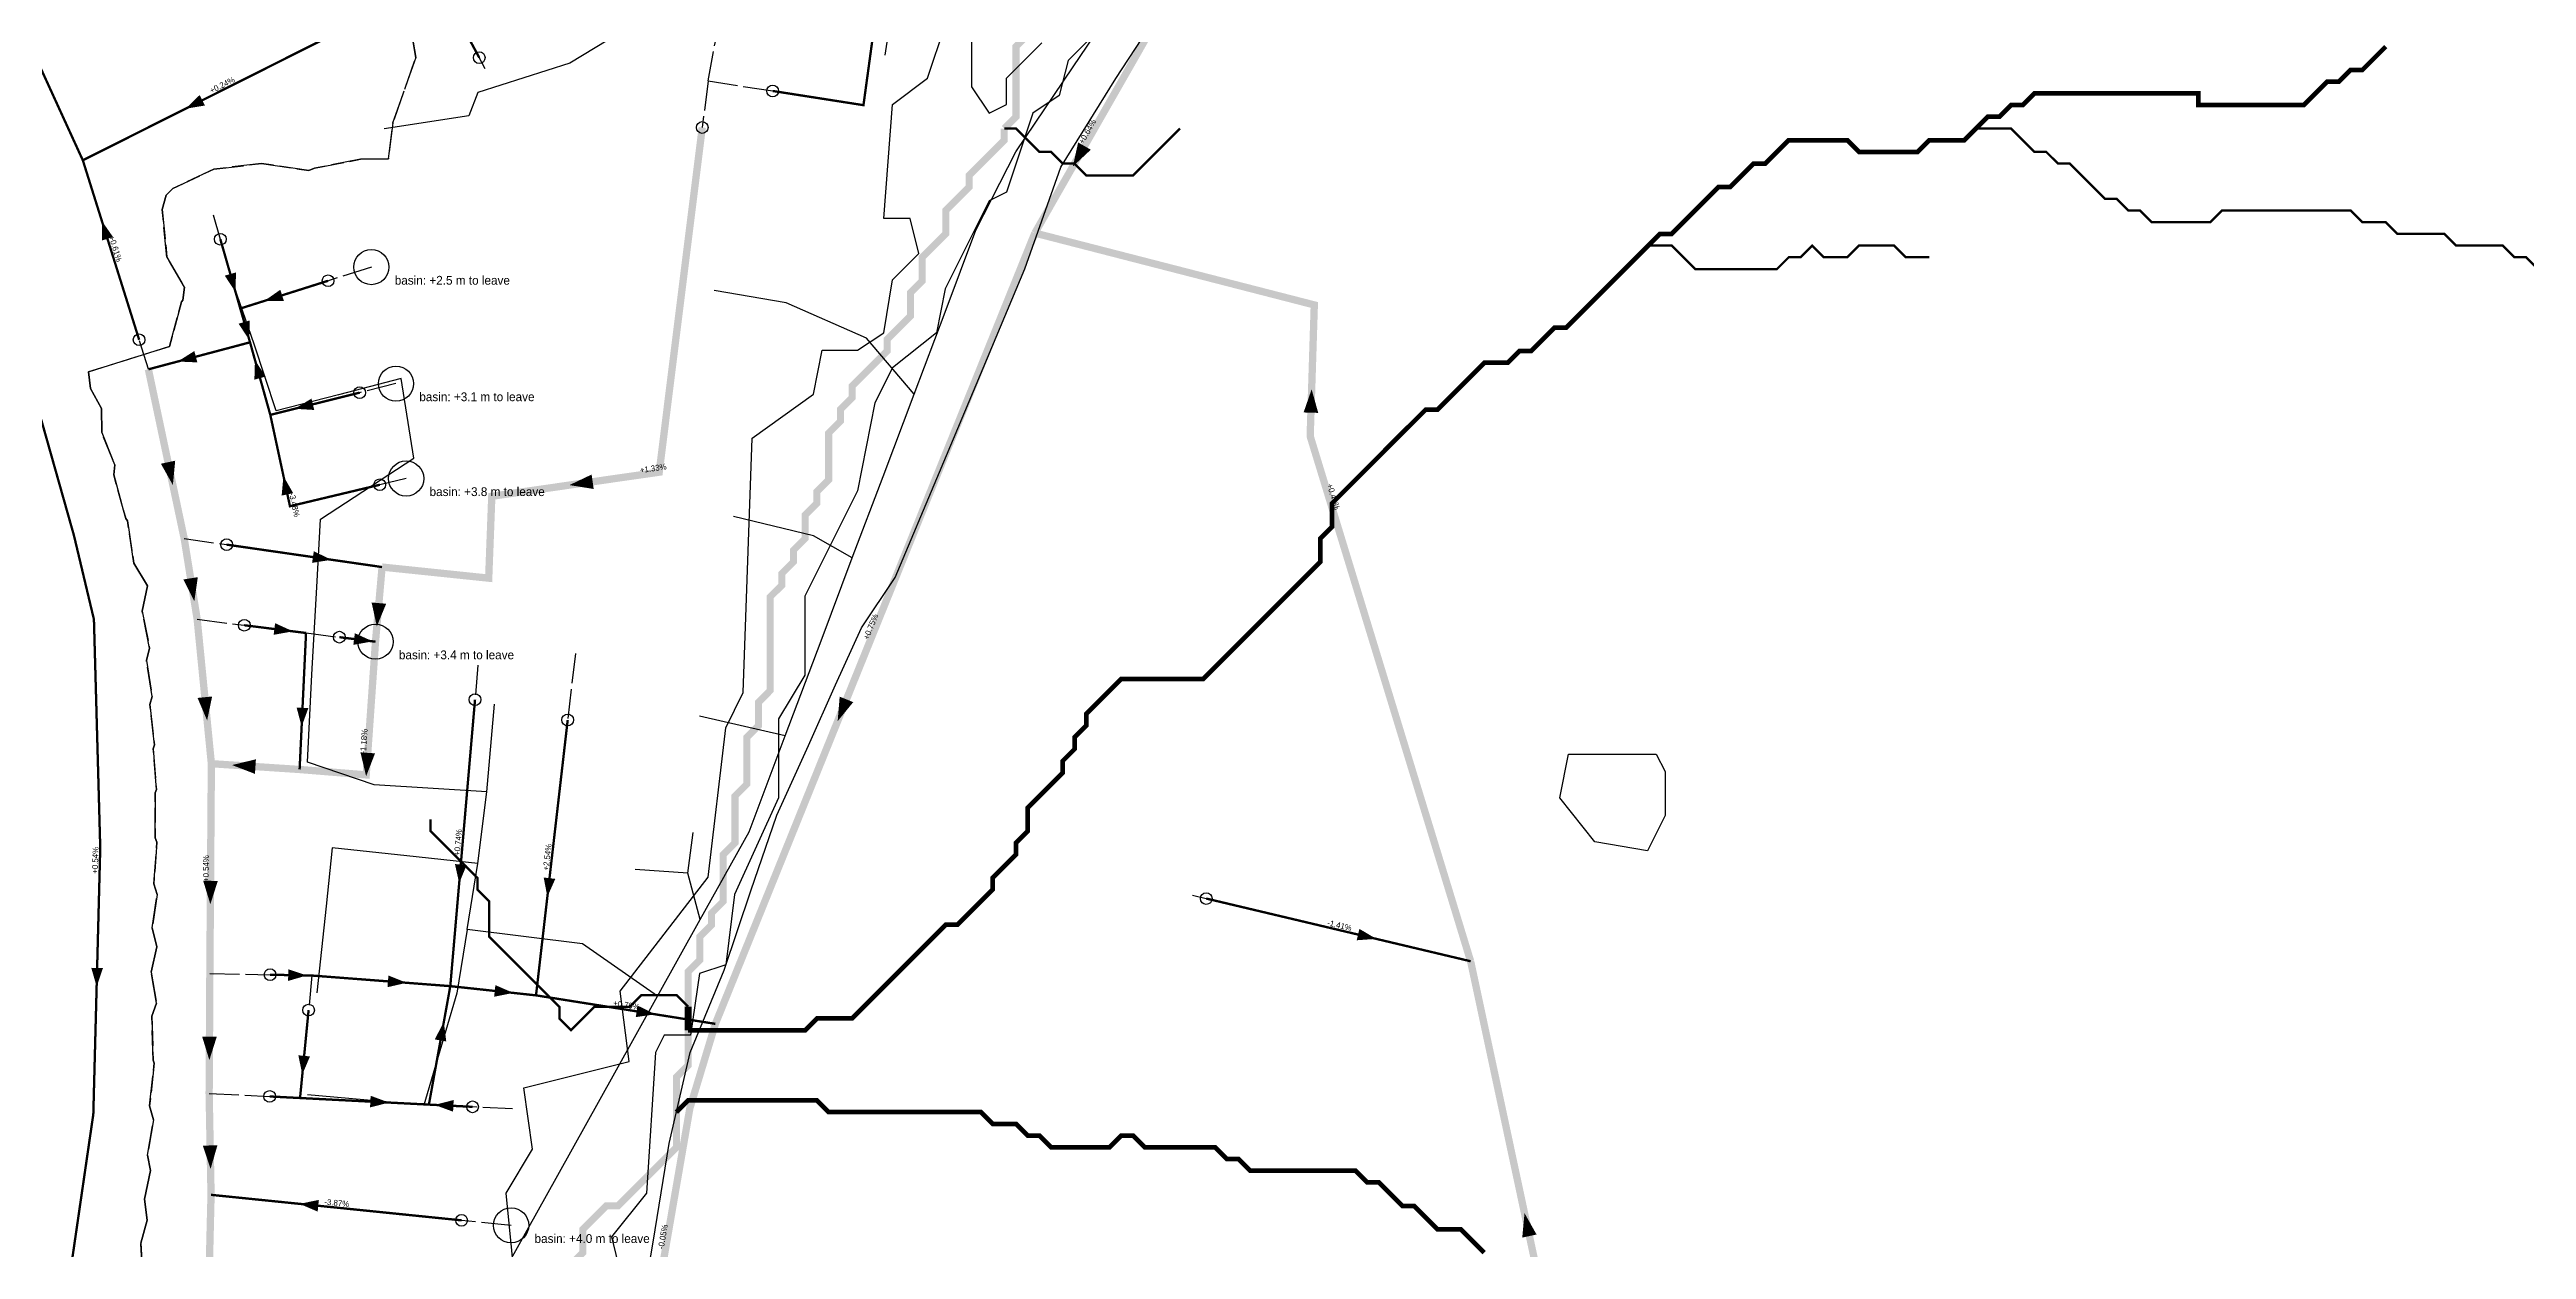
# Model space of a CAD drawing. Header units: metres. Extents: x 442821 to 452274, y 2561971 to 2571293.
# Drawn here: x 450446 to 451292, y 2567906 to 2568316 of the extents above; entities that cross this region are included whole.
import ezdxf
from ezdxf.enums import TextEntityAlignment as Align

# ---------------------------------------------------------------- set-up
doc = ezdxf.new("R2010")
doc.units = ezdxf.units.M
doc.header["$LTSCALE"] = 8
doc.linetypes.add('DASHDOT', pattern=[3.556, 2.54, -0.508, 0, -0.508])
doc.linetypes.add('DASHED', pattern=[1.524, 1.27, -0.254])
for name, color, linetype in [('A_ARROWS', 7, 'Continuous'), ('A_BASINS', 1, 'Continuous'), ('A_BUILT_2006', 252, 'Continuous'), ('A_CATCHMENTS', 7, 'Continuous'), ('A_GRADIENT', 8, 'Continuous'), ('A_HEAD_GAP', 8, 'Continuous'), ('A_HEADS', 8, 'Continuous'), ('A_STREAMS', 5, 'Continuous'), ('A_WADI', 4, 'Continuous')]:
    doc.layers.add(name, color=color, linetype=linetype)

msp = doc.modelspace()

# ---------------------------------------------------------------- linework, layer by layer
at = {"layer": 'A_ARROWS', "color": 1}
for points in [[(450492.23, 2568295.54), (450497.05, 2568300.2), (450498.84, 2568296.62)], [(450463.64, 2568257.19), (450467.46, 2568251.69), (450463.65, 2568250.49)], [(450461.86, 2567995.53), (450460.02, 2568001.98), (450464.02, 2568001.88)]]:
    msp.add_solid(points, dxfattribs=at)
at = {"layer": 'A_ARROWS', "color": 2}
for points in [[(450795.44, 2568275.82), (450797.23, 2568284.01), (450801.57, 2568281.53)], [(450509.32, 2568232.89), (450505.63, 2568238.49), (450509.47, 2568239.59)], [(450519.13, 2568229.84), (450524.63, 2568233.68), (450525.83, 2568229.87)], [(450514.04, 2568216.48), (450510.35, 2568222.08), (450514.2, 2568223.19)], [(450489.57, 2568209.15), (450495.24, 2568212.73), (450496.27, 2568208.86)], [(450515.96, 2568209.65), (450519.61, 2568204.02), (450515.76, 2568202.94)], [(450529.53, 2568193), (450535.26, 2568196.48), (450536.22, 2568192.6)], [(450877.02, 2568199.67), (450879.27, 2568191.6), (450874.27, 2568191.75)], [(450487.91, 2568166.92), (450483.81, 2568174.23), (450488.7, 2568175.26)], [(450525.69, 2568170.02), (450529, 2568164.18), (450525.08, 2568163.34)], [(450623.42, 2568166.93), (450630.99, 2568170.54), (450631.7, 2568165.6)], [(450542.1, 2568141.41), (450535.48, 2568140.35), (450536.05, 2568144.31)], [(450495.23, 2568127.18), (450491.49, 2568134.68), (450496.43, 2568135.47)], [(450528.94, 2568116.95), (450522.34, 2568115.77), (450522.84, 2568119.74)], [(450557.6, 2568118.63), (450555.81, 2568126.82), (450560.79, 2568126.38)], [(450556.18, 2568113.53), (450549.58, 2568112.34), (450550.08, 2568116.31)], [(450499.61, 2568086.49), (450496.34, 2568094.2), (450501.32, 2568094.69)], [(450715.07, 2568086.28), (450715.75, 2568094.64), (450720.39, 2568092.76)], [(450531.9, 2568084.41), (450530.2, 2568090.9), (450534.2, 2568090.71)], [(450508.13, 2568071.26), (450516.28, 2568073.23), (450515.95, 2568068.25)], [(450553.94, 2568067.45), (450552, 2568075.6), (450556.99, 2568075.26)], [(450585.74, 2568030.89), (450584.29, 2568037.44), (450588.28, 2568037.1)], [(450500.71, 2568023.71), (450498.27, 2568031.72), (450503.27, 2568031.69)], [(450615.87, 2568026.24), (450614.61, 2568032.83), (450618.58, 2568032.37)], [(450899.11, 2568011.87), (450892.42, 2568011.4), (450893.34, 2568015.29)], [(450533.71, 2567999.38), (450527.28, 2567997.5), (450527.35, 2568001.5)], [(450567.78, 2567996.86), (450561.25, 2567995.36), (450561.55, 2567999.35)], [(450604.25, 2567993.4), (450597.68, 2567992.1), (450598.1, 2567996.07)], [(450580.49, 2567983.47), (450581.32, 2567976.81), (450577.38, 2567977.52)], [(450652.72, 2567986.1), (450646.08, 2567985.13), (450646.71, 2567989.08)], [(450500.37, 2567970.46), (450497.91, 2567978.47), (450502.91, 2567978.44)], [(450532.14, 2567965.53), (450530.77, 2567972.09), (450534.75, 2567971.7)], [(450561.77, 2567955.94), (450555.28, 2567954.27), (450555.48, 2567958.26)], [(450577.36, 2567955.14), (450583.85, 2567956.81), (450583.65, 2567952.82)], [(450500.79, 2567933.28), (450498.14, 2567941.23), (450503.13, 2567941.32)], [(450531.22, 2567921.33), (450537.79, 2567922.67), (450537.38, 2567918.69)], [(450949.76, 2567918.15), (450953.88, 2567910.85), (450948.99, 2567909.8)]]:
    msp.add_solid(points, dxfattribs=at)
at = {"layer": 'A_BASINS', "color": 1}
for centre in [(450555.72, 2568241.41), (450564.12, 2568201.6), (450567.62, 2568169.18), (450557.14, 2568113.41), (450603.49, 2567913.97)]:
    msp.add_circle(centre, 6, dxfattribs=at)
at = {"layer": 'A_BUILT_2006', "color": 252}
for points in [[(450735.72, 2568343.34), (450731.21, 2568313.88)], [(450795.58, 2568309.83), (450815.17, 2568338.84)], [(450810.12, 2568305.81), (450827.88, 2568333.03)], [(450649.52, 2568326.8), (450623.57, 2568311.14)], [(450623.57, 2568311.14), (450592.12, 2568301.13)], [(450776, 2568280.83), (450795.58, 2568309.83)], [(450791.31, 2568275.57), (450810.12, 2568305.81)], [(450592.12, 2568301.13), (450589.04, 2568293.13)], [(450589.04, 2568293.13), (450560.12, 2568288.65)], [(450762.31, 2568254), (450776, 2568280.83)], [(450779.04, 2568240.77), (450791.31, 2568275.57)], [(450751.82, 2568226.06), (450762.31, 2568254)], [(450515.65, 2568215.05), (450507.94, 2568237.39)], [(450766.29, 2568210.45), (450779.04, 2568240.77)], [(450697.48, 2568229.16), (450672.84, 2568233.37)], [(450724.97, 2568217.15), (450697.48, 2568229.16)], [(450741.23, 2568197.99), (450751.82, 2568226.06)], [(450523.15, 2568192.25), (450515.65, 2568215.05)], [(450741.23, 2568197.99), (450724.97, 2568217.15)], [(450565.96, 2568203.36), (450544.55, 2568197.8)], [(450570.23, 2568176.09), (450565.96, 2568203.36)], [(450749.87, 2568171.39), (450766.29, 2568210.45)], [(450544.55, 2568197.8), (450523.15, 2568192.25)], [(450730.64, 2568169.92), (450741.23, 2568197.99)], [(450538.38, 2568155.25), (450570.23, 2568176.09)], [(450720.07, 2568142.05), (450730.64, 2568169.92)], [(450734.74, 2568135.4), (450749.87, 2568171.39)], [(450537.05, 2568132.01), (450538.38, 2568155.25)], [(450706.76, 2568149.63), (450679.52, 2568156.18)], [(450720.07, 2568142.05), (450706.76, 2568149.63)], [(450709.39, 2568113.73), (450720.07, 2568142.05)], [(450535.34, 2568102.22), (450537.05, 2568132.01)], [(450723.18, 2568118.11), (450734.74, 2568135.4)], [(450697.13, 2568081.24), (450709.39, 2568113.73)], [(450714.36, 2568098.73), (450723.18, 2568118.11)], [(450533.86, 2568072.26), (450535.34, 2568102.22)], [(450705.12, 2568077.95), (450714.36, 2568098.73)], [(450595.16, 2568062.17), (450597.82, 2568092.06)], [(450697.13, 2568081.24), (450667.9, 2568087.95)], [(450684.77, 2568048.49), (450697.13, 2568081.24)], [(450694.32, 2568054.14), (450705.12, 2568077.95)], [(450556.73, 2568064.45), (450533.86, 2568072.26)], [(450595.16, 2568062.17), (450556.73, 2568064.45)], [(450592.09, 2568037.64), (450595.16, 2568062.17)], [(450685.43, 2568028.23), (450694.32, 2568054.14)], [(450542.37, 2568042.98), (450540.25, 2568023.09)], [(450567.87, 2568040.24), (450542.37, 2568042.98)], [(450663.82, 2568034.27), (450665.71, 2568048.21)], [(450668.07, 2568018.49), (450684.77, 2568048.49)], [(450592.09, 2568037.64), (450567.87, 2568040.24)], [(450588.44, 2568015.04), (450592.09, 2568037.64)], [(450663.82, 2568034.27), (450645.86, 2568035.52)], [(450668.07, 2568018.49), (450663.82, 2568034.27)], [(450676.32, 2568001.2), (450685.43, 2568028.23)], [(450540.25, 2568023.09), (450537.08, 2567993.39)], [(450653.48, 2567992.27), (450668.07, 2568018.49)], [(450588.44, 2568015.04), (450584.99, 2567993.32)], [(450627.84, 2568010.15), (450588.44, 2568015.04)], [(450653.48, 2567992.27), (450627.84, 2568010.15)], [(450664.7, 2567973.08), (450676.32, 2568001.2)], [(450584.99, 2567993.32), (450573.69, 2567955.08)], [(450638.89, 2567966.06), (450653.48, 2567992.27)], [(450657.48, 2567941.91), (450664.7, 2567973.08)], [(450573.69, 2567955.08), (450533.93, 2567958.57)], [(450619.43, 2567931.09), (450638.89, 2567966.06)], [(450652.03, 2567908.25), (450657.48, 2567941.91)], [(450602.41, 2567900.51), (450619.43, 2567931.09)], [(450646.21, 2567874.14), (450652.03, 2567908.25)]]:
    msp.add_lwpolyline(points, dxfattribs=at)
at = {"layer": 'A_CATCHMENTS', "color": 2, "linetype": 'DASHED'}
msp.add_lwpolyline([(450477.48, 2567897.53), (450476.94, 2567907.86), (450479.14, 2567915.79), (450478.22, 2567922.9), (450480.28, 2567932.69), (450479.25, 2567937.97), (450481.23, 2567950.05), (450479.96, 2567954.82), (450481.56, 2567969.43), (450481.16, 2567970.39), (450480.73, 2567985.48), (450482.33, 2567989.9), (450480.53, 2568000.55), (450482.44, 2568009.12), (450480.86, 2568015.61), (450482.56, 2568027.04), (450481.4, 2568030.67), (450482.46, 2568044.97), (450481.87, 2568046.45), (450481.85, 2568061.81), (450482.27, 2568062.9), (450481.22, 2568076.86), (450481.61, 2568078.12), (450480.03, 2568091.9), (450480.8, 2568094.65), (450478.87, 2568106.94), (450479.95, 2568111.17), (450477.4, 2568123.8), (450479.22, 2568132.5), (450474.52, 2568140.24), (450472.44, 2568154.66), (450471.78, 2568155.54), (450467.69, 2568170.38), (450468.09, 2568173.87), (450463.6, 2568184.88), (450463.56, 2568193.05), (450459.81, 2568199.99), (450459.1, 2568205.62), (450486.76, 2568214.3), (450490.83, 2568229.53), (450491.32, 2568230.13), (450491.85, 2568234.59), (450485.86, 2568244.82), (450484.24, 2568261.15), (450485.58, 2568265.98), (450487.92, 2568268.28), (450501.89, 2568274.9), (450518.23, 2568276.8), (450534.31, 2568274.37), (450536.32, 2568275.21), (450552.07, 2568278.27), (450561.58, 2568278.38), (450563.11, 2568290.72), (450570.88, 2568313.05), (450567.93, 2568331.03)], dxfattribs=at)
at = {"layer": 'A_CATCHMENTS', "color": 1, "linetype": 'DASHED'}
msp.add_lwpolyline([(450567.93, 2568331.03), (450570.88, 2568313.05), (450563.11, 2568290.72), (450561.58, 2568278.38), (450552.07, 2568278.27), (450536.32, 2568275.21), (450534.31, 2568274.37), (450518.23, 2568276.8), (450501.89, 2568274.9), (450487.92, 2568268.28), (450485.58, 2568265.98), (450484.24, 2568261.15), (450485.86, 2568244.82), (450491.85, 2568234.59), (450491.32, 2568230.13), (450490.83, 2568229.53), (450486.76, 2568214.3), (450459.1, 2568205.62), (450459.81, 2568199.99), (450463.56, 2568193.05), (450463.6, 2568184.88), (450468.09, 2568173.87), (450467.69, 2568170.38), (450471.78, 2568155.54), (450472.44, 2568154.66), (450474.52, 2568140.24), (450479.22, 2568132.5), (450477.4, 2568123.8), (450479.95, 2568111.17), (450478.87, 2568106.94), (450480.8, 2568094.65), (450480.03, 2568091.9), (450481.61, 2568078.12), (450481.22, 2568076.86), (450482.27, 2568062.9), (450481.85, 2568061.81), (450481.87, 2568046.45), (450482.46, 2568044.97), (450481.4, 2568030.67), (450482.56, 2568027.04), (450480.86, 2568015.61), (450482.44, 2568009.12), (450480.53, 2568000.55), (450482.33, 2567989.9), (450480.73, 2567985.48), (450481.16, 2567970.39), (450481.56, 2567969.43), (450479.96, 2567954.82), (450481.23, 2567950.05), (450479.25, 2567937.97), (450480.28, 2567932.69), (450478.22, 2567922.9), (450479.14, 2567915.79), (450476.94, 2567907.86), (450477.48, 2567897.53)], dxfattribs=at)
at = {"layer": 'A_HEAD_GAP', "color": 8, "linetype": 'DASHED'}
for points in [[(450670.78, 2568305.06), (450673.28, 2568318.5)], [(450594.63, 2568309.22), (450592.6, 2568312.98)], [(450670.78, 2568305.06), (450668.79, 2568289.12)], [(450670.78, 2568305.06), (450692.87, 2568301.6)], [(450501.72, 2568259.3), (450504.12, 2568250.95)], [(450555.72, 2568241.41), (450540.94, 2568236.74)], [(450479.54, 2568206.49), (450476.38, 2568216.58)], [(450564.12, 2568201.6), (450551.72, 2568198.51)], [(450567.62, 2568169.18), (450558.59, 2568167.03)], [(450491.77, 2568148.69), (450506.27, 2568146.59)], [(450496.21, 2568121.07), (450512.31, 2568119.04)], [(450533.41, 2568116.39), (450544.8, 2568114.96)], [(450592.16, 2568105.37), (450591.15, 2568093.62)], [(450625.43, 2568109.33), (450622.82, 2568086.68)], [(450836.26, 2568026.78), (450841.01, 2568025.65)], [(450500.54, 2568000.02), (450521.14, 2567999.62)], [(450535.43, 2567999.34), (450534.28, 2567987.53)], [(450500.3, 2567959.08), (450520.99, 2567958.02)], [(450603.91, 2567953.78), (450590.3, 2567954.48)], [(450603.49, 2567913.97), (450586.56, 2567915.69)]]:
    msp.add_lwpolyline(points, dxfattribs=at)
at = {"layer": 'A_HEADS', "color": 2}
for centre in [(450592.6, 2568312.98), (450692.87, 2568301.6), (450668.79, 2568289.12), (450504.12, 2568250.95), (450540.94, 2568236.74), (450551.72, 2568198.51), (450558.59, 2568167.03), (450506.27, 2568146.59), (450512.31, 2568119.04), (450544.8, 2568114.96), (450591.15, 2568093.62), (450622.82, 2568086.68), (450841.01, 2568025.65), (450521.14, 2567999.62), (450534.28, 2567987.53), (450520.99, 2567958.02), (450590.3, 2567954.48), (450586.56, 2567915.69)]:
    msp.add_circle(centre, 2, dxfattribs=at)
at = {"layer": 'A_HEADS', "color": 1}
msp.add_circle((450476.38, 2568216.58), 2, dxfattribs=at)
at = {"layer": 'A_SECONDARY_HEADER', "color": 2, "const_width": 2.5}
for points in [[(450821.13, 2568320.83), (450782.44, 2568253.05)], [(450668.79, 2568289.12), (450654.08, 2568171.34), (450596.88, 2568163.11), (450595.82, 2568135.13), (450559.39, 2568138.92)], [(450782.44, 2568253.05), (450727.86, 2568117.94), (450673.28, 2567982.83)], [(450479.54, 2568206.49), (450491.77, 2568148.69)], [(450491.77, 2568148.69), (450496.21, 2568121.07)], [(450559.39, 2568138.92), (450557.14, 2568113.41)], [(450496.21, 2568121.07), (450501.06, 2568071.73)], [(450501.06, 2568071.73), (450500.54, 2568000.02)], [(450500.54, 2568000.02), (450500.3, 2567959.08)], [(450975.51, 2567775.98), (450960.06, 2567870), (450931.35, 2568004.22)], [(450500.3, 2567959.08), (450500.95, 2567924.41)], [(450500.95, 2567924.41), (450500.06, 2567887.82)]]:
    msp.add_lwpolyline(points, dxfattribs=at)
at = {"layer": 'A_SECONDARY_HEADER', "color": 2, "linetype": 'DASHED', "const_width": 2.5}
for points in [[(450931.35, 2568004.22), (450876.52, 2568183.64), (450877.93, 2568228.49), (450782.44, 2568253.05)], [(450673.28, 2567982.83), (450664.56, 2567954.01), (450644.12, 2567835.95)]]:
    msp.add_lwpolyline(points, dxfattribs=at)
at = {"layer": 'A_SECONDARY_HEADER', "color": 2, "linetype": 'DASHDOT', "const_width": 2.5}
for points in [[(450557.14, 2568113.41), (450553.97, 2568067.9), (450531.21, 2568069.75)], [(450531.21, 2568069.75), (450501.06, 2568071.73)]]:
    msp.add_lwpolyline(points, dxfattribs=at)
at = {"layer": 'A_SECONDARY_MAIN', "color": 1, "const_width": 0.8}
msp.add_lwpolyline([(450457.14, 2568277.91), (450396.31, 2568410.9)], dxfattribs=at)
at = {"layer": 'A_SECONDARY_MAIN', "color": 2, "linetype": 'DASHDOT', "const_width": 0.8}
for points in [[(450592.6, 2568312.98), (450582.78, 2568331.22)], [(450540.94, 2568236.74), (450510.94, 2568227.26)], [(450514.27, 2568215.71), (450479.54, 2568206.49)], [(450551.72, 2568198.51), (450521.2, 2568190.93)], [(450558.59, 2568167.03), (450527.91, 2568159.71), (450521.2, 2568190.93)], [(450841.01, 2568025.65), (450931.35, 2568004.22)], [(450590.3, 2567954.48), (450575.39, 2567955.24)], [(450586.56, 2567915.69), (450500.95, 2567924.41)]]:
    msp.add_lwpolyline(points, dxfattribs=at)
at = {"layer": 'A_SECONDARY_MAIN', "color": 1, "linetype": 'DASHED', "const_width": 0.8}
msp.add_lwpolyline([(450553.79, 2568326.47), (450457.14, 2568277.91)], dxfattribs=at)
at = {"layer": 'A_SECONDARY_MAIN', "color": 2, "const_width": 0.8}
for points in [[(450504.12, 2568250.95), (450510.94, 2568227.26)], [(450533.41, 2568116.39), (450531.21, 2568069.75)], [(450591.15, 2568093.62), (450582.7, 2567995.72)], [(450622.82, 2568086.68), (450611.99, 2567992.57)], [(450535.43, 2567999.34), (450582.7, 2567995.72)], [(450582.7, 2567995.72), (450611.99, 2567992.57)], [(450611.99, 2567992.57), (450673.28, 2567982.83)], [(450531.36, 2567957.49), (450575.39, 2567955.24)]]:
    msp.add_lwpolyline(points, dxfattribs=at)
at = {"layer": 'A_SECONDARY_MAIN', "color": 2, "linetype": 'DASHED', "const_width": 0.8}
for points in [[(450510.94, 2568227.26), (450514.27, 2568215.71)], [(450521.2, 2568190.93), (450514.27, 2568215.71)], [(450575.39, 2567955.24), (450582.7, 2567995.72)]]:
    msp.add_lwpolyline(points, dxfattribs=at)
at = {"layer": 'A_SECONDARY_MAIN_BRANCH', "color": 2, "const_width": 0.8}
for points in [[(450692.87, 2568301.6), (450723.88, 2568296.75), (450734.87, 2568377.24)], [(450506.27, 2568146.59), (450559.39, 2568138.92)], [(450512.31, 2568119.04), (450533.41, 2568116.39)], [(450544.8, 2568114.96), (450557.14, 2568113.41)], [(450521.14, 2567999.62), (450535.43, 2567999.34)], [(450534.28, 2567987.53), (450531.36, 2567957.49)], [(450520.99, 2567958.02), (450531.36, 2567957.49)]]:
    msp.add_lwpolyline(points, dxfattribs=at)
at = {"layer": 'A_SECONDARY_MAIN_BRANCH', "color": 1, "const_width": 0.8}
for points in [[(450476.38, 2568216.58), (450457.14, 2568277.91)], [(450430.05, 2568230.17), (450443.2, 2568188.3), (450454.1, 2568149.72), (450460.93, 2568121.02), (450463.09, 2568043), (450460.72, 2567951.95), (450444.99, 2567844)]]:
    msp.add_lwpolyline(points, dxfattribs=at)
at = {"layer": 'A_STREAMS', "color": 5}
for points, const_width in [([(450780, 2568320.78), (450776, 2568316.78), (450776, 2568312.78), (450776, 2568308.78), (450776, 2568304.78), (450776, 2568300.78), (450776, 2568296.78), (450776, 2568292.77), (450772, 2568288.77)], 2.4), ([(451244.06, 2568316.78), (451240.06, 2568312.78), (451236.06, 2568308.78), (451232.06, 2568308.78), (451228.06, 2568304.78), (451224.06, 2568304.78), (451220.06, 2568300.78), (451216.06, 2568296.78), (451212.06, 2568296.78), (451208.06, 2568296.78), (451204.06, 2568296.78), (451200.05, 2568296.78), (451196.05, 2568296.78), (451192.05, 2568296.78), (451188.05, 2568296.78), (451184.05, 2568296.78), (451180.05, 2568296.78), (451180.05, 2568300.78), (451176.05, 2568300.78), (451172.05, 2568300.78), (451168.05, 2568300.78), (451164.05, 2568300.78), (451160.05, 2568300.78), (451156.05, 2568300.78), (451152.05, 2568300.78), (451148.05, 2568300.78), (451144.05, 2568300.78), (451140.05, 2568300.78), (451136.05, 2568300.78), (451132.05, 2568300.78), (451128.04, 2568300.78), (451124.04, 2568300.78), (451120.04, 2568296.78), (451116.04, 2568296.78), (451112.04, 2568292.77), (451108.04, 2568292.77), (451104.04, 2568288.77)], 1.6), ([(450772, 2568288.77), (450772, 2568284.77), (450768, 2568280.77), (450763.99, 2568276.77), (450759.99, 2568272.77), (450759.99, 2568268.77), (450755.99, 2568264.76), (450751.99, 2568260.76), (450751.99, 2568256.76), (450751.99, 2568252.76), (450747.99, 2568248.76), (450743.99, 2568244.76), (450743.99, 2568240.76), (450743.99, 2568236.75), (450739.99, 2568232.75), (450739.99, 2568228.75), (450739.99, 2568224.75), (450735.99, 2568220.75), (450731.99, 2568216.75), (450731.99, 2568212.75), (450727.99, 2568208.74), (450723.99, 2568204.74), (450719.99, 2568200.74), (450719.99, 2568196.74), (450715.99, 2568192.74), (450715.99, 2568188.74), (450711.99, 2568184.74), (450711.99, 2568180.74), (450711.99, 2568176.73), (450711.99, 2568172.73), (450711.99, 2568168.73), (450707.99, 2568164.73), (450707.99, 2568160.73), (450703.99, 2568156.73), (450703.99, 2568152.73), (450703.99, 2568148.72), (450699.99, 2568144.72), (450699.99, 2568140.72), (450695.99, 2568136.72), (450695.99, 2568132.72), (450691.98, 2568128.72), (450691.98, 2568124.72), (450691.98, 2568120.71), (450691.98, 2568116.71), (450691.98, 2568112.71), (450691.98, 2568108.71), (450691.98, 2568104.71), (450691.98, 2568100.71), (450691.98, 2568096.71), (450687.98, 2568092.7), (450687.98, 2568088.7), (450687.98, 2568084.7), (450683.98, 2568080.7), (450683.98, 2568076.7), (450683.98, 2568072.7), (450683.98, 2568068.7), (450683.98, 2568064.69), (450679.98, 2568060.69), (450679.98, 2568056.69), (450679.98, 2568052.69), (450679.98, 2568048.69), (450679.98, 2568044.69), (450675.98, 2568040.69), (450675.98, 2568036.68), (450675.98, 2568032.68), (450675.98, 2568028.68), (450675.98, 2568024.68), (450671.98, 2568020.68), (450671.98, 2568016.68), (450667.98, 2568012.68), (450667.98, 2568008.68), (450667.98, 2568004.67), (450663.98, 2568000.67), (450663.98, 2567996.67), (450663.98, 2567992.67), (450663.98, 2567988.67)], 2.4), ([(450832, 2568288.77), (450828, 2568284.77), (450824, 2568280.77), (450820, 2568276.77), (450816, 2568272.77), (450812, 2568272.77), (450808, 2568272.77), (450804, 2568272.77), (450800, 2568272.77), (450796, 2568276.77), (450792, 2568276.77), (450788, 2568280.77), (450784, 2568280.77), (450780, 2568284.77), (450776, 2568288.77), (450772, 2568288.77)], 0.8), ([(451104.04, 2568288.77), (451100.04, 2568284.77), (451096.04, 2568284.77), (451092.04, 2568284.77), (451088.04, 2568284.77), (451084.04, 2568280.77), (451080.04, 2568280.77), (451076.04, 2568280.77), (451072.04, 2568280.77), (451068.04, 2568280.77), (451064.04, 2568280.77), (451060.04, 2568284.77), (451056.04, 2568284.77), (451052.03, 2568284.77), (451048.03, 2568284.77), (451044.03, 2568284.77), (451040.03, 2568284.77), (451036.03, 2568280.77), (451032.03, 2568276.77), (451028.03, 2568276.77), (451024.03, 2568272.77), (451020.03, 2568268.77), (451016.03, 2568268.77), (451012.03, 2568264.76), (451008.03, 2568260.76), (451004.03, 2568256.76), (451000.03, 2568252.76), (450996.03, 2568252.76), (450992.03, 2568248.76)], 1.6), ([(451296.07, 2568240.76), (451292.07, 2568244.76), (451288.07, 2568244.76), (451284.07, 2568248.76), (451280.07, 2568248.76), (451276.07, 2568248.76), (451272.06, 2568248.76), (451268.06, 2568248.76), (451264.06, 2568252.76), (451260.06, 2568252.76), (451256.06, 2568252.76), (451252.06, 2568252.76), (451248.06, 2568252.76), (451244.06, 2568256.76), (451240.06, 2568256.76), (451236.06, 2568256.76), (451232.06, 2568260.76), (451228.06, 2568260.76), (451224.06, 2568260.76), (451220.06, 2568260.76), (451216.06, 2568260.76), (451212.06, 2568260.76), (451208.06, 2568260.76), (451204.06, 2568260.76), (451200.05, 2568260.76), (451196.05, 2568260.76), (451192.05, 2568260.76), (451188.05, 2568260.76), (451184.05, 2568256.76), (451180.05, 2568256.76), (451176.05, 2568256.76), (451172.05, 2568256.76), (451168.05, 2568256.76), (451164.05, 2568256.76), (451160.05, 2568260.76), (451156.05, 2568260.76), (451152.05, 2568264.76), (451148.05, 2568264.76), (451144.05, 2568268.77), (451140.05, 2568272.77), (451136.05, 2568276.77), (451132.05, 2568276.77), (451128.04, 2568280.77), (451124.04, 2568280.77), (451120.04, 2568284.77), (451116.04, 2568288.77), (451112.04, 2568288.77), (451108.04, 2568288.77), (451104.04, 2568288.77)], 0.8), ([(450992.03, 2568248.76), (450988.03, 2568244.76), (450984.03, 2568240.76), (450980.02, 2568236.75), (450976.02, 2568232.75), (450972.02, 2568228.75), (450968.02, 2568224.75), (450964.02, 2568220.75), (450960.02, 2568220.75), (450956.02, 2568216.75), (450952.02, 2568212.75), (450948.02, 2568212.75), (450944.02, 2568208.74), (450940.02, 2568208.74), (450936.02, 2568208.74), (450932.02, 2568204.74), (450928.02, 2568200.74), (450924.02, 2568196.74), (450920.02, 2568192.74), (450916.02, 2568192.74), (450912.02, 2568188.74), (450908.01, 2568184.74), (450904.01, 2568180.74), (450900.01, 2568176.73), (450896.01, 2568172.73), (450892.01, 2568168.73), (450888.01, 2568164.73), (450884.01, 2568160.73), (450884.01, 2568156.73), (450884.01, 2568152.73), (450880.01, 2568148.72), (450880.01, 2568144.72), (450880.01, 2568140.72), (450876.01, 2568136.72), (450872.01, 2568132.72), (450868.01, 2568128.72), (450864.01, 2568124.72), (450860.01, 2568120.71), (450856.01, 2568116.71), (450852.01, 2568112.71), (450848.01, 2568108.71), (450844.01, 2568104.71), (450840.01, 2568100.71), (450836, 2568100.71), (450832, 2568100.71), (450828, 2568100.71), (450824, 2568100.71), (450820, 2568100.71), (450816, 2568100.71), (450812, 2568100.71), (450808, 2568096.71), (450804, 2568092.7), (450800, 2568088.7), (450800, 2568084.7), (450796, 2568080.7), (450796, 2568076.7), (450792, 2568072.7), (450792, 2568068.7), (450788, 2568064.69), (450784, 2568060.69), (450780, 2568056.69), (450780, 2568052.69), (450780, 2568048.69), (450776, 2568044.69), (450776, 2568040.69), (450772, 2568036.68), (450768, 2568032.68), (450768, 2568028.68), (450763.99, 2568024.68), (450759.99, 2568020.68), (450755.99, 2568016.68), (450751.99, 2568016.68), (450747.99, 2568012.68), (450743.99, 2568008.68), (450739.99, 2568004.67), (450735.99, 2568000.67), (450731.99, 2567996.67), (450727.99, 2567992.67), (450723.99, 2567988.67), (450719.99, 2567984.67), (450715.99, 2567984.67), (450711.99, 2567984.67), (450707.99, 2567984.67), (450703.99, 2567980.67), (450699.99, 2567980.67), (450695.99, 2567980.67), (450691.98, 2567980.67), (450687.98, 2567980.67), (450683.98, 2567980.67), (450679.98, 2567980.67), (450675.98, 2567980.67), (450671.98, 2567980.67), (450667.98, 2567980.67), (450663.98, 2567980.67)], 1.6), ([(451088.04, 2568244.76), (451084.04, 2568244.76), (451080.04, 2568244.76), (451076.04, 2568248.76), (451072.04, 2568248.76), (451068.04, 2568248.76), (451064.04, 2568248.76), (451060.04, 2568244.76), (451056.04, 2568244.76), (451052.03, 2568244.76), (451048.03, 2568248.76), (451044.03, 2568244.76), (451040.03, 2568244.76), (451036.03, 2568240.76), (451032.03, 2568240.76), (451028.03, 2568240.76), (451024.03, 2568240.76), (451020.03, 2568240.76), (451016.03, 2568240.76), (451012.03, 2568240.76), (451008.03, 2568240.76), (451004.03, 2568244.76), (451000.03, 2568248.76), (450996.03, 2568248.76), (450992.03, 2568248.76)], 0.8), ([(450575.97, 2568052.69), (450575.97, 2568048.69), (450579.97, 2568044.69), (450583.97, 2568040.69), (450587.97, 2568036.68), (450591.97, 2568032.68), (450591.97, 2568028.68), (450595.97, 2568024.68), (450595.97, 2568020.68), (450595.97, 2568016.68), (450595.97, 2568012.68), (450599.97, 2568008.68), (450603.97, 2568004.67), (450607.97, 2568000.67), (450611.97, 2567996.67), (450615.97, 2567992.67), (450619.97, 2567988.67), (450619.97, 2567984.67), (450623.98, 2567980.67), (450627.98, 2567984.67), (450631.98, 2567988.67), (450635.98, 2567988.67), (450639.98, 2567988.67), (450643.98, 2567988.67), (450647.98, 2567992.67), (450651.98, 2567992.67), (450655.98, 2567992.67), (450659.98, 2567992.67), (450663.98, 2567988.67)], 0.8), ([(450663.98, 2567988.67), (450663.98, 2567984.67), (450663.98, 2567980.67)], 2.4), ([(450663.98, 2567980.67), (450663.98, 2567976.66), (450663.98, 2567972.66), (450663.98, 2567968.66), (450659.98, 2567964.66), (450659.98, 2567960.66), (450659.98, 2567956.66), (450659.98, 2567952.66)], 2.4), ([(450659.98, 2567952.66), (450659.98, 2567948.65), (450659.98, 2567944.65), (450659.98, 2567940.65), (450655.98, 2567936.65), (450651.98, 2567932.65), (450647.98, 2567928.65), (450643.98, 2567924.65), (450639.98, 2567920.64), (450635.98, 2567920.64), (450631.98, 2567916.64), (450627.98, 2567912.64), (450627.98, 2567908.64), (450627.98, 2567904.64), (450623.98, 2567900.64)], 2.4), ([(450936.02, 2567904.64), (450932.02, 2567908.64), (450928.02, 2567912.64), (450924.02, 2567912.64), (450920.02, 2567912.64), (450916.02, 2567916.64), (450912.02, 2567920.64), (450908.01, 2567920.64), (450904.01, 2567924.65), (450900.01, 2567928.65), (450896.01, 2567928.65), (450892.01, 2567932.65), (450888.01, 2567932.65), (450884.01, 2567932.65), (450880.01, 2567932.65), (450876.01, 2567932.65), (450872.01, 2567932.65), (450868.01, 2567932.65), (450864.01, 2567932.65), (450860.01, 2567932.65), (450856.01, 2567932.65), (450852.01, 2567936.65), (450848.01, 2567936.65), (450844.01, 2567940.65), (450840.01, 2567940.65), (450836, 2567940.65), (450832, 2567940.65), (450828, 2567940.65), (450824, 2567940.65), (450820, 2567940.65), (450816, 2567944.65), (450812, 2567944.65), (450808, 2567940.65), (450804, 2567940.65), (450800, 2567940.65), (450796, 2567940.65), (450792, 2567940.65), (450788, 2567940.65), (450784, 2567944.65), (450780, 2567944.65), (450776, 2567948.65), (450772, 2567948.65), (450768, 2567948.65), (450763.99, 2567952.66), (450759.99, 2567952.66), (450755.99, 2567952.66), (450751.99, 2567952.66), (450747.99, 2567952.66), (450743.99, 2567952.66), (450739.99, 2567952.66), (450735.99, 2567952.66), (450731.99, 2567952.66), (450727.99, 2567952.66), (450723.99, 2567952.66), (450719.99, 2567952.66), (450715.99, 2567952.66), (450711.99, 2567952.66), (450707.99, 2567956.66), (450703.99, 2567956.66), (450699.99, 2567956.66), (450695.99, 2567956.66), (450691.98, 2567956.66), (450687.98, 2567956.66), (450683.98, 2567956.66), (450679.98, 2567956.66), (450675.98, 2567956.66), (450671.98, 2567956.66), (450667.98, 2567956.66), (450663.98, 2567956.66), (450659.98, 2567952.66)], 1.6)]:
    msp.add_lwpolyline(points, dxfattribs=dict(at, const_width=const_width))
at = {"layer": 'A_WADI', "color": 4}
for points in [[(450604.8, 2567895.01), (450601.8, 2567925.01), (450610.8, 2567940.01), (450607.8, 2567961.01), (450643.8, 2567970.01), (450640.8, 2567994.01), (450670.8, 2568033.01), (450676.8, 2568084.01), (450682.8, 2568096.01), (450685.8, 2568183.01), (450706.8, 2568198.01), (450709.8, 2568213.01), (450721.8, 2568213.01), (450730.8, 2568219.01), (450733.8, 2568237.01), (450742.8, 2568246.01), (450739.8, 2568258.01), (450730.8, 2568258.01), (450733.8, 2568297.01), (450745.8, 2568306.01), (450751.8, 2568324.01)], [(450760.8, 2568327.01), (450760.8, 2568303.01), (450766.8, 2568294.01), (450772.8, 2568297.01), (450772.8, 2568306.01), (450784.8, 2568318.01)], [(450802.8, 2568321.01), (450793.8, 2568312.01), (450790.8, 2568300.01), (450781.8, 2568294.01), (450772.8, 2568267.01), (450766.8, 2568264.01), (450751.8, 2568234.01), (450748.8, 2568219.01), (450733.8, 2568207.01), (450727.8, 2568195.01), (450721.8, 2568165.01), (450703.8, 2568129.01), (450703.8, 2568102.01), (450694.8, 2568087.01), (450694.8, 2568060.01), (450679.8, 2568027.01), (450676.8, 2568003.01), (450667.8, 2568000.01), (450664.8, 2567979.01), (450655.8, 2567979.01), (450652.8, 2567973.01), (450649.8, 2567925.01), (450637.8, 2567910.01), (450640.8, 2567898.01)]]:
    msp.add_lwpolyline(points, dxfattribs=at)
msp.add_lwpolyline([(450997.8, 2568069.01), (450997.8, 2568054.01), (450991.8, 2568042.01), (450973.8, 2568045.01), (450961.8, 2568060.01), (450964.8, 2568075.01), (450994.8, 2568075.01), (450997.8, 2568069.01)], close=True, dxfattribs=at)

# ---------------------------------------------------------------- texts
at = {"layer": 'A_BASINS', "color": 1}
for s, p in [('basin: +2.5 m to leave', (450563.72, 2568235.41)), ('basin: +3.1 m to leave', (450572.12, 2568195.6)), ('basin: +3.8 m to leave', (450575.62, 2568163.18)), ('basin: +3.4 m to leave', (450565.14, 2568107.41)), ('basin: +4.0 m to leave', (450611.49, 2567907.97))]:
    msp.add_text(s, height=3, dxfattribs=at).set_placement(p)
at = {"layer": 'A_GRADIENT', "color": 1}
for s, rotation, p in [('+0.24%', 26.67683, (450505.47, 2568302.19)), ('+0.61%', 287.41543, (450466.76, 2568247.24)), ('+0.54%', 88.50968, (450462.98, 2568038.68))]:
    msp.add_text(s, height=2, rotation=rotation, dxfattribs=at).set_placement(p, align=Align.BOTTOM_CENTER)
at = {"layer": 'A_GRADIENT', "color": 2}
for s, rotation, p in [('+0.64%', 60.28153, (450801.78, 2568286.94)), ('+1.33%', 8.18393, (450652.24, 2568171.08)), ('-3.48%', 282.13154, (450527.87, 2568159.9)), ('+0.40%', 286.99507, (450882.97, 2568162.53)), ('+0.75%', 68.00394, (450727.86, 2568117.94)), ('-1.18%', 86.00897, (450554.76, 2568079.27)), ('+0.74%', 85.0672, (450586.93, 2568044.67)), ('+2.54%', 83.43645, (450617.41, 2568039.62)), ('+0.54%', 89.58384, (450500.8, 2568035.88)), ('-1.41%', -13.34541, (450886.18, 2568014.93)), ('+0.79%', -9.02842, (450642.64, 2567987.7)), ('-3.87%', 354.18905, (450543.76, 2567920.05)), ('-0.05%', 80.17667, (450656.91, 2567909.81))]:
    msp.add_text(s, height=2, rotation=rotation, dxfattribs=at).set_placement(p, align=Align.BOTTOM_CENTER)

doc.saveas('drawing.dxf')
